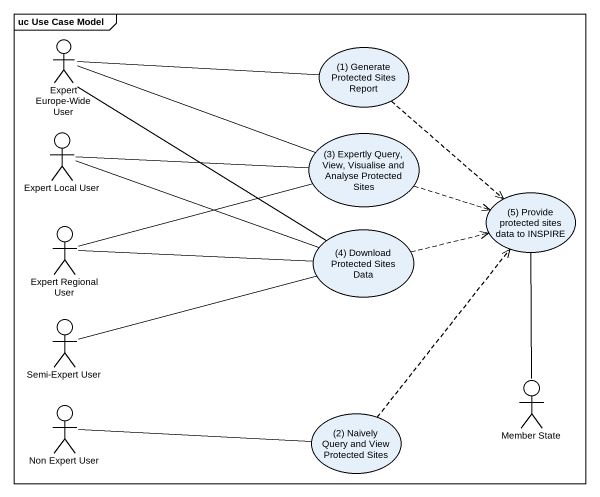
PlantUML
@startuml
mainframe uc Use Case Model
actor "Expert Europe-Wide User" as Expert_Europe_Wide_User
usecase "(1) Generate Protected Sites Report" as u1_Generate_Protected_Sites
actor "Expert Local User" as Expert_Local_User
usecase "(3) Expertly Query, View, Visualise and Analyse Protected Sites" as u3_Expertly_Query_View
actor "Expert Regional User" as Expert_Regional_User
usecase "(5) Provide protected sites data to INSPIRE" as u5_Provide_protected_sites
usecase "(4) Download Protected Sites Data" as u4_Download_Protected_Sites
actor "Semi-Expert User" as Semi_Expert_User
actor "Member State" as Member_State
actor "Non Expert User" as Non_Expert_User
usecase "(2) Naively Query and View Protected Sites" as u2_Naively_Query_and_View
Expert_Europe_Wide_User -right- u1_Generate_Protected_Sites
Expert_Europe_Wide_User -right- u3_Expertly_Query_View
Expert_Europe_Wide_User -- u4_Download_Protected_Sites
u1_Generate_Protected_Sites ..> u5_Provide_protected_sites
Expert_Local_User -right- u3_Expertly_Query_View
Expert_Local_User -right- u4_Download_Protected_Sites
u3_Expertly_Query_View .right.> u5_Provide_protected_sites
Expert_Regional_User -right- u3_Expertly_Query_View
Expert_Regional_User -right- u4_Download_Protected_Sites
u4_Download_Protected_Sites .right.> u5_Provide_protected_sites
Semi_Expert_User -right- u4_Download_Protected_Sites
Member_State -up- u5_Provide_protected_sites
Non_Expert_User -right- u2_Naively_Query_and_View
u2_Naively_Query_and_View .up.> u5_Provide_protected_sites
@enduml
